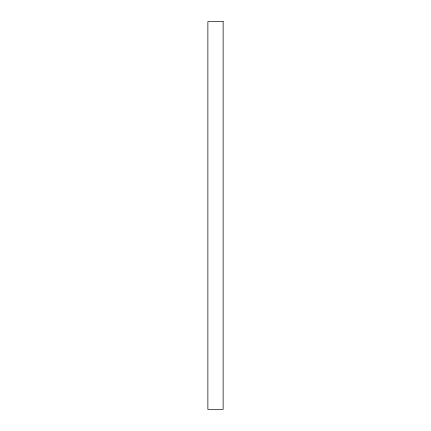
<?xml version="1.0" encoding="UTF-8"?>
<svg xmlns="http://www.w3.org/2000/svg" width="431" height="431" viewBox="0 0 431 431"><rect width="100%" height="100%" fill="white"/><g stroke="black" fill="none" stroke-linecap="round" stroke-linejoin="round"><path stroke-width="0.65" d="M223.129 21.55L207.871 21.55L207.871 409.45L223.129 409.45L223.129 21.55"/></g></svg>
